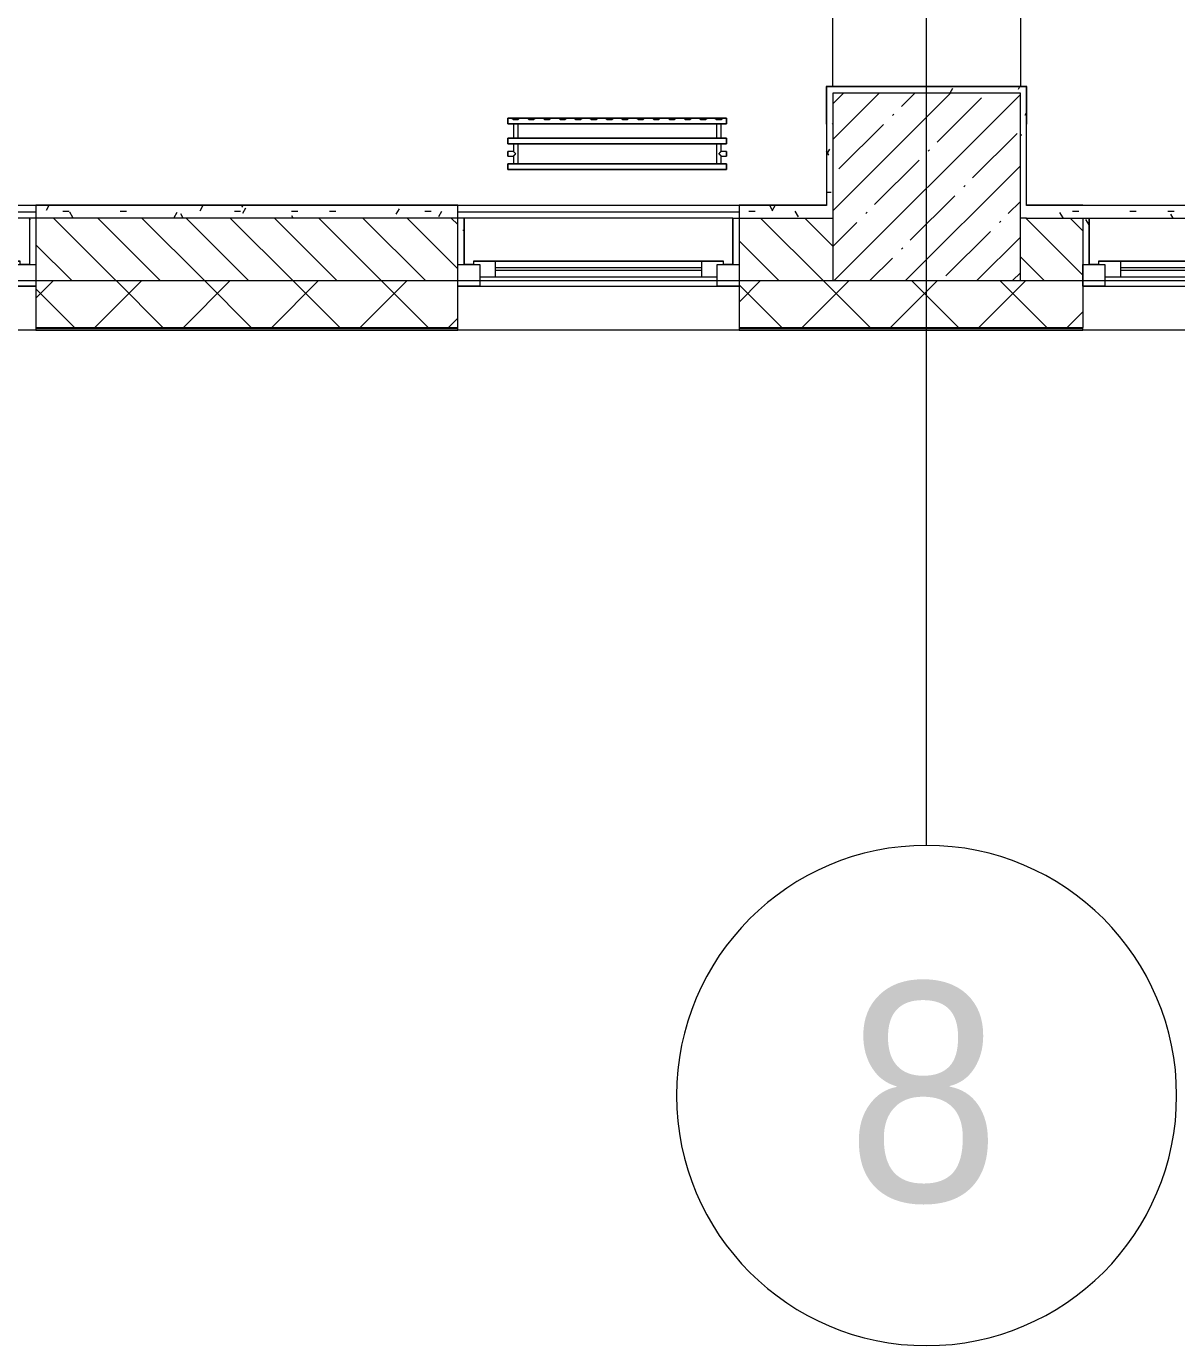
# Model space of a CAD drawing. Header units: millimetres. Extents: x -1113 to 415037, y -3642 to 354837.
# Drawn here: x 308557 to 312237, y -3506 to 713 of the extents above; entities that cross this region are included whole.
import ezdxf

# ---------------------------------------------------------------- set-up
doc = ezdxf.new("R2010")
doc.units = ezdxf.units.MM
for name, color, linetype, lineweight in [('A-FLOR', 7, 'Continuous', 9), ('A-GLAZ', 7, 'Continuous', 9), ('A-GLAZ-1', 7, 'Continuous', 5), ('A-WALL', 7, 'Continuous', 5), ('I-WALL', 7, 'Continuous', 5), ('S-COLS', 7, 'Continuous', 9), ('S-COLS-1', 7, 'Continuous', 5), ('Оси', 7, 'Continuous', 9), ('Оси-1', 7, 'Continuous', 20)]:
    doc.layers.add(name, color=color, linetype=linetype, lineweight=lineweight)
for name, color, linetype, lineweight, true_color in [('A-WALL-1', 9, 'Continuous', 5, 0x808080), ('A-WALL-FNSH-1', 9, 'Continuous', 5, 0x808080), ('M-EQPM-1', 7, 'Continuous', 9, 0xb2b2b2)]:
    doc.layers.add(name, color=color, linetype=linetype, lineweight=lineweight, true_color=true_color)
doc.styles.add('Arial', font='arial.ttf', dxfattribs={"width": 0.9, "height": 700})
pattern_1 = [(0, (289227.4, 1e-08), (243.84, 60.96), [20.117, -162.763, 20.117, -162.763, -975.36]), (0, (289227.4, 1e-08), (243.84, 60.96), [-365.76, 20.117, -345.643, 20.117, -162.763, -426.72]), (0, (289227.4, 1e-08), (243.84, 60.96), [-914.4, 20.117, -101.803, 20.117, -284.683]), (120, (289318.84, 30.48), (-174.71291, 180.69163), [20.117, -162.763, 20.117, -162.763, -975.36]), (120, (289318.84, 30.48), (-174.71291, 180.69163), [-365.76, 20.117, -345.643, 20.117, -162.763, -426.72]), (120, (289318.84, 30.48), (-174.71291, 180.69163), [-914.4, 20.117, -101.803, 20.117, -284.683]), (240, (289349.32, 152.4), (-69.12709, -241.65163), [20.117, -162.763, 20.117, -162.763, -975.36]), (240, (289349.32, 152.4), (-69.12709, -241.65163), [-365.76, 20.117, -345.643, 20.117, -162.763, -426.72]), (240, (289349.32, 152.4), (-69.12709, -241.65163), [-914.4, 20.117, -101.803, 20.117, -284.683])]

# ---------------------------------------------------------------- blocks, each defined once
blk = doc.blocks.new('120_Окно_СКБ_2Ст - 120_Окно_СКБ_2Ст 2100х2500 _мал створка СЛЕВА_-V531-Объем проектирования 3 этажа')
at = {"layer": 'A-GLAZ'}
for p, q in [((-1050, -127), (-1050, -57)), ((-1050, -57), (-980, -57)), ((-980, -57), (-980, -127)), ((-220, -127), (-220, -57)), ((-220, -57), (-150, -57)), ((-150, -57), (-150, -127)), ((980, -127), (980, -57)), ((980, -57), (1050, -57)), ((1050, -57), (1050, -127)), ((-220, -87), (-980, -87)), ((-980, -87), (-980, -127)), ((-930, -137), (-930, -87)), ((-270, -137), (-270, -87)), ((-220, -127), (-220, -87)), ((980, -87), (-150, -87)), ((-150, -87), (-150, -127)), ((-100, -137), (-100, -87)), ((930, -137), (930, -87)), ((980, -127), (980, -87)), ((-980, -127), (-1050, -127)), ((-980, -127), (-1000, -127)), ((-1000, -127), (-1000, -137)), ((-1000, -137), (-200, -137)), ((-200, -137), (-1000, -137)), ((-150, -127), (-220, -127)), ((-200, -127), (-220, -127)), ((-200, -137), (-200, -127)), ((-150, -127), (-170, -127)), ((-170, -127), (-170, -137)), ((-170, -137), (1000, -137)), ((1000, -137), (-170, -137)), ((1050, -127), (980, -127)), ((1000, -127), (980, -127)), ((1000, -137), (1000, -127))]:
    blk.add_line(p, q, dxfattribs=at)
at = {"layer": 'A-GLAZ-1'}
for p, q in [((1050, -57), (-1050, -57)), ((-930, -107), (-270, -107)), ((-270, -117), (-930, -117)), ((-100, -107), (930, -107)), ((930, -117), (-100, -117)), ((-1030, -127), (-1000, -127)), ((-200, -127), (-170, -127)), ((1000, -127), (1030, -127))]:
    blk.add_line(p, q, dxfattribs=at)
blk = doc.blocks.new('120_Окно_СКБ_1Ст - 120_Окно_СКБ_1Ст 900х2500_h_-20664874-Объем проектирования 3 этажа')
at = {"layer": 'A-GLAZ'}
for p, q in [((-450, -127), (-450, -57)), ((-450, -57), (-380, -57)), ((-380, -57), (-380, -127)), ((380, -127), (380, -57)), ((380, -57), (450, -57)), ((450, -57), (450, -127)), ((380, -87), (-380, -87)), ((-380, -87), (-380, -127)), ((-330, -137), (-330, -87)), ((330, -137), (330, -87)), ((380, -127), (380, -87)), ((-380, -127), (-450, -127)), ((-380, -127), (-400, -127)), ((-400, -127), (-400, -137)), ((-400, -137), (400, -137)), ((400, -137), (-400, -137)), ((450, -127), (380, -127)), ((400, -127), (380, -127)), ((400, -137), (400, -127))]:
    blk.add_line(p, q, dxfattribs=at)
at = {"layer": 'A-GLAZ-1'}
for p, q in [((450, -57), (-450, -57)), ((-330, -107), (330, -107)), ((330, -117), (-330, -117)), ((-430, -127), (-400, -127)), ((400, -127), (430, -127))]:
    blk.add_line(p, q, dxfattribs=at)
blk = doc.blocks.new('BSC_Колонна _Прямоугольная - 600х600-V608-Объем проектирования 3 этажа')
at = {"layer": 'S-COLS-1'}
h = blk.add_hatch(dxfattribs=at)
h.set_pattern_fill('FP_156', color=256, style=0, pattern_type=2)
h.set_pattern_definition([(45, (-22210, -200), (-114.0493, 114.0493), []), (45, (-22095.95, -200), (-114.0493, 114.0493), [201.613, -40.323, 6.706, -33.617])])
h.paths.add_polyline_path([(300, -300), (300, 300), (-300, 300), (-300, -300), (263.6, -300)])
for p, q in [((300, 300), (-300, 300)), ((-300, 300), (-300, -300)), ((300, -300), (300, 300)), ((-300, -300), (300, -300))]:
    blk.add_line(p, q, dxfattribs=at)
blk = doc.blocks.new('radiator_prado_classic_z_tip_30_po exemplyaru - Classic Z Тип 30-500-V653-Объем проектирования 3 этажа')
at = {"layer": 'M-EQPM-1'}
for p, q in [((0, 228), (0, 210)), ((700, 228), (0, 228)), ((0, 210), (0, 228)), ((0, 228), (12.5, 228)), ((12.5, 228), (37.5, 228)), ((37.5, 228), (12.5, 228)), ((12.5, 228), (37.5, 228)), ((12.5, 228), (17.5, 223)), ((12.5, 228), (17.5, 223)), ((32.5, 223), (17.5, 223)), ((17.5, 223), (32.5, 223)), ((32.5, 223), (37.5, 228)), ((37.5, 228), (32.5, 223)), ((37.5, 228), (62.5, 228)), ((62.5, 228), (87.5, 228)), ((87.5, 228), (62.5, 228)), ((62.5, 228), (87.5, 228)), ((62.5, 228), (67.5, 223)), ((62.5, 228), (67.5, 223)), ((82.5, 223), (67.5, 223)), ((67.5, 223), (82.5, 223)), ((82.5, 223), (87.5, 228)), ((87.5, 228), (82.5, 223)), ((87.5, 228), (112.5, 228)), ((112.5, 228), (137.5, 228)), ((137.5, 228), (112.5, 228)), ((112.5, 228), (137.5, 228)), ((112.5, 228), (117.5, 223)), ((112.5, 228), (117.5, 223)), ((132.5, 223), (117.5, 223)), ((117.5, 223), (132.5, 223)), ((132.5, 223), (137.5, 228)), ((137.5, 228), (132.5, 223)), ((137.5, 228), (162.5, 228)), ((162.5, 228), (187.5, 228)), ((187.5, 228), (162.5, 228)), ((162.5, 228), (187.5, 228)), ((162.5, 228), (167.5, 223)), ((162.5, 228), (167.5, 223)), ((182.5, 223), (167.5, 223)), ((167.5, 223), (182.5, 223)), ((182.5, 223), (187.5, 228)), ((187.5, 228), (182.5, 223)), ((187.5, 228), (212.5, 228)), ((212.5, 228), (237.5, 228)), ((237.5, 228), (212.5, 228)), ((212.5, 228), (237.5, 228)), ((212.5, 228), (217.5, 223)), ((212.5, 228), (217.5, 223)), ((232.5, 223), (217.5, 223)), ((217.5, 223), (232.5, 223)), ((232.5, 223), (237.5, 228)), ((237.5, 228), (232.5, 223)), ((237.5, 228), (262.5, 228)), ((262.5, 228), (287.5, 228)), ((287.5, 228), (262.5, 228)), ((262.5, 228), (287.5, 228)), ((262.5, 228), (267.5, 223)), ((262.5, 228), (267.5, 223)), ((282.5, 223), (267.5, 223)), ((267.5, 223), (282.5, 223)), ((282.5, 223), (287.5, 228)), ((287.5, 228), (282.5, 223)), ((287.5, 228), (312.5, 228)), ((312.5, 228), (337.5, 228)), ((337.5, 228), (312.5, 228)), ((312.5, 228), (337.5, 228)), ((312.5, 228), (317.5, 223)), ((312.5, 228), (317.5, 223)), ((332.5, 223), (317.5, 223)), ((317.5, 223), (332.5, 223)), ((332.5, 223), (337.5, 228)), ((337.5, 228), (332.5, 223)), ((337.5, 228), (362.5, 228)), ((362.5, 228), (387.5, 228)), ((387.5, 228), (362.5, 228)), ((362.5, 228), (387.5, 228)), ((362.5, 228), (367.5, 223)), ((362.5, 228), (367.5, 223)), ((382.5, 223), (367.5, 223)), ((367.5, 223), (382.5, 223)), ((382.5, 223), (387.5, 228)), ((387.5, 228), (382.5, 223)), ((387.5, 228), (412.5, 228)), ((412.5, 228), (437.5, 228)), ((437.5, 228), (412.5, 228)), ((412.5, 228), (437.5, 228)), ((412.5, 228), (417.5, 223)), ((412.5, 228), (417.5, 223)), ((432.5, 223), (417.5, 223)), ((417.5, 223), (432.5, 223)), ((432.5, 223), (437.5, 228)), ((437.5, 228), (432.5, 223)), ((437.5, 228), (462.5, 228)), ((462.5, 228), (487.5, 228)), ((487.5, 228), (462.5, 228)), ((462.5, 228), (487.5, 228)), ((462.5, 228), (467.5, 223)), ((462.5, 228), (467.5, 223)), ((482.5, 223), (467.5, 223)), ((467.5, 223), (482.5, 223)), ((482.5, 223), (487.5, 228)), ((487.5, 228), (482.5, 223)), ((487.5, 228), (512.5, 228)), ((512.5, 228), (537.5, 228)), ((537.5, 228), (512.5, 228)), ((512.5, 228), (537.5, 228)), ((512.5, 228), (517.5, 223)), ((512.5, 228), (517.5, 223)), ((532.5, 223), (517.5, 223)), ((517.5, 223), (532.5, 223)), ((532.5, 223), (537.5, 228)), ((537.5, 228), (532.5, 223)), ((537.5, 228), (562.5, 228)), ((562.5, 228), (587.5, 228)), ((587.5, 228), (562.5, 228)), ((562.5, 228), (587.5, 228)), ((562.5, 228), (567.5, 223)), ((562.5, 228), (567.5, 223)), ((582.5, 223), (567.5, 223)), ((567.5, 223), (582.5, 223)), ((582.5, 223), (587.5, 228)), ((587.5, 228), (582.5, 223)), ((587.5, 228), (612.5, 228)), ((612.5, 228), (637.5, 228)), ((637.5, 228), (612.5, 228)), ((612.5, 228), (637.5, 228)), ((612.5, 228), (617.5, 223)), ((617.5, 223), (612.5, 228)), ((632.5, 223), (617.5, 223)), ((617.5, 223), (632.5, 223)), ((632.5, 223), (637.5, 228)), ((637.5, 228), (632.5, 223)), ((637.5, 228), (662.5, 228)), ((662.5, 228), (687.5, 228)), ((687.5, 228), (662.5, 228)), ((662.5, 228), (687.5, 228)), ((662.5, 228), (667.5, 223)), ((662.5, 228), (667.5, 223)), ((682.5, 223), (667.5, 223)), ((667.5, 223), (682.5, 223)), ((682.5, 223), (687.5, 228)), ((687.5, 228), (682.5, 223)), ((687.5, 228), (700, 228)), ((700, 210), (700, 228)), ((700, 228), (700, 210)), ((0, 210), (700, 210)), ((17.8, 210), (0, 210)), ((17.5, 210), (17.5, 164)), ((17.5, 210), (17.5, 164)), ((17.8, 210), (17.5, 210)), ((17.5, 210), (17.8, 210)), ((17.8, 210), (17.5, 210)), ((17.5, 210), (21.3, 210)), ((31.5, 210), (17.8, 210)), ((17.8, 210), (32.2, 210)), ((32.2, 210), (17.8, 210)), ((21.3, 210), (32.5, 210)), ((32.2, 210), (31.5, 210)), ((32.5, 210), (32.2, 210)), ((32.2, 210), (32.5, 210)), ((32.5, 210), (32.2, 210)), ((667.8, 210), (32.2, 210)), ((32.5, 164), (32.5, 210)), ((32.5, 164), (32.5, 210)), ((667.5, 210), (667.5, 164)), ((667.5, 210), (667.5, 164)), ((667.8, 210), (667.5, 210)), ((667.5, 210), (671.2, 210)), ((667.8, 210), (667.5, 210)), ((667.5, 210), (667.8, 210)), ((682.2, 210), (667.8, 210)), ((682.2, 210), (667.8, 210)), ((667.8, 210), (682.2, 210)), ((671.2, 210), (675, 210)), ((675, 210), (678.7, 210)), ((678.7, 210), (682.5, 210)), ((682.5, 210), (682.2, 210)), ((682.5, 210), (682.2, 210)), ((682.2, 210), (682.5, 210)), ((700, 210), (682.2, 210)), ((682.5, 164), (682.5, 210)), ((682.5, 164), (682.5, 210)), ((700, 164), (0, 164)), ((0, 164), (0, 146)), ((0, 146), (0, 164)), ((0, 164), (17.8, 164)), ((0, 146), (700, 146)), ((18.5, 146), (0, 146)), ((17.8, 164), (17.5, 164)), ((17.5, 164), (17.8, 164)), ((17.8, 164), (17.5, 164)), ((17.5, 164), (21.3, 164)), ((17.5, 146), (17.5, 121.5)), ((17.5, 146), (17.5, 121.5)), ((17.5, 146), (18.5, 146)), ((18.5, 146), (17.5, 146)), ((17.5, 146), (18.5, 146)), ((21.3, 146), (17.5, 146)), ((25, 164), (17.8, 164)), ((17.8, 164), (32.2, 164)), ((32.2, 164), (17.8, 164)), ((18.5, 146), (32.2, 146)), ((32.2, 146), (18.5, 146)), ((18.5, 146), (32.2, 146)), ((21.3, 164), (23.1, 164)), ((32.5, 146), (21.3, 146)), ((23.1, 164), (25, 164)), ((26.9, 164), (25, 164)), ((25, 164), (26.9, 164)), ((28.7, 164), (26.9, 164)), ((26.9, 164), (28.7, 164)), ((31.5, 164), (28.7, 164)), ((28.7, 164), (30.3, 164)), ((30.3, 164), (31.5, 164)), ((32.2, 164), (31.5, 164)), ((31.5, 164), (32.2, 164)), ((32.5, 164), (32.2, 164)), ((32.2, 164), (32.5, 164)), ((32.5, 164), (32.2, 164)), ((32.2, 164), (32.5, 164)), ((32.2, 164), (667.8, 164)), ((32.2, 146), (32.5, 146)), ((32.5, 146), (32.2, 146)), ((32.2, 146), (32.5, 146)), ((667.8, 146), (32.2, 146)), ((32.5, 82), (32.5, 146)), ((32.5, 82), (32.5, 146)), ((667.8, 164), (667.5, 164)), ((667.5, 164), (671.2, 164)), ((667.8, 164), (667.5, 164)), ((667.5, 164), (667.8, 164)), ((667.5, 146), (667.5, 82)), ((667.5, 146), (667.5, 82)), ((667.5, 146), (667.8, 146)), ((676.9, 146), (667.5, 146)), ((667.5, 146), (667.8, 146)), ((667.8, 146), (667.5, 146)), ((682.2, 164), (667.8, 164)), ((682.2, 164), (667.8, 164)), ((667.8, 164), (682.2, 164)), ((667.8, 146), (681.5, 146)), ((667.8, 146), (668.5, 146)), ((681.5, 146), (667.8, 146)), ((668.5, 146), (671.2, 146)), ((671.2, 164), (682.5, 164)), ((671.2, 146), (673.1, 146)), ((673.1, 146), (681.5, 146)), ((682.5, 146), (676.9, 146)), ((681.5, 146), (682.5, 146)), ((681.5, 146), (682.5, 146)), ((682.5, 146), (681.5, 146)), ((700, 146), (681.5, 146)), ((682.5, 164), (682.2, 164)), ((682.5, 164), (682.2, 164)), ((682.2, 164), (682.5, 164)), ((682.2, 164), (700, 164)), ((682.5, 121.5), (682.5, 146)), ((682.5, 121.5), (682.5, 146)), ((700, 146), (700, 164)), ((700, 164), (700, 146)), ((17.5, 121.5), (0, 121.5)), ((17.5, 121.5), (0, 121.5)), ((0, 121.5), (0, 120.5)), ((0, 106.5), (0, 121.5)), ((0, 120.5), (0, 107.5)), ((0, 120.5), (0, 119.3)), ((0, 114), (0, 120.5)), ((0, 120.5), (0, 120.5)), ((0, 119.3), (0, 117.8)), ((0, 117.8), (0, 114)), ((0, 114), (0, 110.3)), ((0, 107.5), (0, 114)), ((0, 110.3), (0, 108.7)), ((0, 108.7), (0, 107.5)), ((0, 107.5), (0, 106.5)), ((0, 107.5), (0, 107.5)), ((0, 106.5), (17.5, 106.5)), ((0, 106.5), (17.5, 106.5)), ((17.5, 106.5), (17.5, 82)), ((17.5, 106.5), (17.5, 82)), ((700, 121.5), (682.5, 121.5)), ((700, 121.5), (682.5, 121.5)), ((682.5, 82), (682.5, 106.5)), ((682.5, 106.5), (700, 106.5)), ((682.5, 82), (682.5, 106.5)), ((682.5, 106.5), (700, 106.5)), ((700, 121.5), (700, 106.5)), ((700, 120.5), (700, 121.5)), ((700, 121.5), (700, 120.5)), ((700, 120.5), (700, 121.5)), ((700, 110.3), (700, 120.5)), ((700, 120.5), (700, 107.5)), ((700, 107.5), (700, 120.5)), ((700, 107.5), (700, 110.3)), ((700, 106.5), (700, 107.5)), ((700, 107.5), (700, 106.5)), ((700, 106.5), (700, 107.5)), ((700, 82), (0, 82)), ((0, 82), (0, 64)), ((0, 64), (0, 82)), ((0, 82), (18.5, 82)), ((700, 64), (0, 64)), ((0, 64), (700, 64)), ((18.5, 82), (17.5, 82)), ((17.5, 82), (18.5, 82)), ((18.5, 82), (17.5, 82)), ((17.5, 82), (17.8, 82)), ((17.8, 82), (18.5, 82)), ((32.2, 82), (18.5, 82)), ((18.5, 82), (32.2, 82)), ((32.2, 82), (18.5, 82)), ((18.5, 82), (19.7, 82)), ((19.7, 82), (21.3, 82)), ((21.3, 82), (23.1, 82)), ((23.1, 82), (25, 82)), ((25, 82), (26.9, 82)), ((26.9, 82), (32.2, 82)), ((32.5, 82), (32.2, 82)), ((32.2, 82), (32.5, 82)), ((32.5, 82), (32.2, 82)), ((32.2, 82), (32.5, 82)), ((32.2, 82), (667.8, 82)), ((667.8, 82), (667.5, 82)), ((667.5, 82), (668.5, 82)), ((667.8, 82), (667.5, 82)), ((667.5, 82), (667.8, 82)), ((681.5, 82), (667.8, 82)), ((668.5, 82), (667.8, 82)), ((667.8, 82), (681.5, 82)), ((668.5, 82), (682.2, 82)), ((673.1, 82), (668.5, 82)), ((676.9, 82), (673.1, 82)), ((681.5, 82), (676.9, 82)), ((682.5, 82), (681.5, 82)), ((682.5, 82), (681.5, 82)), ((681.5, 82), (682.5, 82)), ((681.5, 82), (700, 82)), ((682.2, 82), (682.5, 82)), ((700, 64), (700, 82)), ((700, 82), (700, 64))]:
    blk.add_line(p, q, dxfattribs=at)
for points, knots in [([(18.5, 120.5), (18.4, 120.6), (18.3, 120.7), (18.1, 120.9), (17.9, 121.1), (17.8, 121.2), (17.7, 121.3), (17.5, 121.5), (17.5, 121.5), (17.5, 121.5)], [0.7142857, 0.7142857, 0.7142857, 0.7142857, 0.75, 0.7857143, 0.8214286, 0.8571429, 0.8928571, 0.9285714, 1, 1, 1, 1]), ([(17.5, 121.5), (17.5, 121.5), (17.5, 121.5), (17.7, 121.3), (17.8, 121.2), (17.9, 121.1), (18.1, 120.9), (18.3, 120.7), (18.4, 120.6), (18.5, 120.5)], [0, 0, 0, 0, 0.0714286, 0.1071429, 0.1428571, 0.1785714, 0.2142857, 0.25, 0.2857143, 0.2857143, 0.2857143, 0.2857143]), ([(17.5, 121.5), (17.5, 121.5), (17.5, 121.5), (17.7, 121.3), (17.8, 121.2), (17.9, 121.1), (18.1, 120.9), (18.3, 120.7), (18.4, 120.6), (18.5, 120.5)], [0, 0, 0, 0, 0.0714286, 0.1071429, 0.1428571, 0.1785714, 0.2142857, 0.25, 0.2857143, 0.2857143, 0.2857143, 0.2857143]), ([(25, 114), (24.5, 114.5), (23.6, 115.4), (22.4, 116.6), (21.6, 117.4), (21.1, 117.9), (20.8, 118.2), (20.5, 118.5), (20.2, 118.8), (19.8, 119.1), (19.6, 119.4), (19.3, 119.7), (19, 120), (18.7, 120.3), (18.5, 120.5), (18.3, 120.7), (18.1, 120.9), (17.9, 121.1), (17.8, 121.2), (17.7, 121.3), (17.5, 121.5), (17.5, 121.5), (17.5, 121.5)], [0, 0, 0, 0, 0.142857, 0.285714, 0.357143, 0.392857, 0.428571, 0.464286, 0.5, 0.535714, 0.571429, 0.607143, 0.642857, 0.678571, 0.714286, 0.75, 0.785714, 0.821429, 0.857143, 0.892857, 0.928571, 1, 1, 1, 1]), ([(17.5, 106.5), (17.5, 106.5), (17.5, 106.5), (17.7, 106.7), (17.8, 106.8), (17.9, 106.9), (18.1, 107.1), (18.3, 107.3), (18.5, 107.5), (18.7, 107.7), (19, 108), (19.3, 108.3), (19.6, 108.6), (19.8, 108.9), (20.3, 109.3), (20.7, 109.7), (21.1, 110.1), (21.6, 110.6), (22.4, 111.4), (23.6, 112.6), (24.5, 113.5), (25, 114)], [0, 0, 0, 0, 0.071429, 0.107143, 0.142857, 0.178571, 0.214286, 0.25, 0.285714, 0.321429, 0.357143, 0.392857, 0.428571, 0.464286, 0.5, 0.571429, 0.607143, 0.642857, 0.714286, 0.857143, 1, 1, 1, 1]), ([(17.5, 106.5), (17.5, 106.5), (17.5, 106.5), (17.7, 106.7), (17.8, 106.8), (17.9, 106.9), (18.1, 107.1), (18.3, 107.3), (18.4, 107.4), (18.5, 107.5)], [0, 0, 0, 0, 0.0714286, 0.1071429, 0.1428571, 0.1785714, 0.2142857, 0.25, 0.2857143, 0.2857143, 0.2857143, 0.2857143]), ([(18.5, 107.5), (18.4, 107.4), (18.3, 107.3), (18.1, 107.1), (17.9, 106.9), (17.8, 106.8), (17.7, 106.7), (17.5, 106.5), (17.5, 106.5), (17.5, 106.5)], [0.7142857, 0.7142857, 0.7142857, 0.7142857, 0.75, 0.7857143, 0.8214286, 0.8571429, 0.8928571, 0.9285714, 1, 1, 1, 1]), ([(18.5, 107.5), (18.4, 107.4), (18.3, 107.3), (18.1, 107.1), (17.9, 106.9), (17.8, 106.8), (17.7, 106.7), (17.5, 106.5), (17.5, 106.5), (17.5, 106.5)], [0.7142857, 0.7142857, 0.7142857, 0.7142857, 0.75, 0.7857143, 0.8214286, 0.8571429, 0.8928571, 0.9285714, 1, 1, 1, 1]), ([(22.1, 116.9), (21.9, 117.1), (21.6, 117.4), (21.1, 117.9), (20.8, 118.2), (20.5, 118.5), (20.2, 118.8), (19.9, 119.2), (19.7, 119.3), (19.6, 119.4)], [0.2857143, 0.2857143, 0.2857143, 0.2857143, 0.3571429, 0.3928571, 0.4285714, 0.4642857, 0.5, 0.5357143, 0.5714286, 0.5714286, 0.5714286, 0.5714286]), ([(19.6, 119.4), (19.7, 119.3), (19.9, 119.2), (20.3, 118.7), (20.7, 118.3), (21.1, 117.9), (21.6, 117.4), (21.9, 117.1), (22.1, 116.9)], [0.4285714, 0.4285714, 0.4285714, 0.4285714, 0.4642857, 0.5, 0.5714286, 0.6071429, 0.6428571, 0.7142857, 0.7142857, 0.7142857, 0.7142857]), ([(19.6, 119.4), (19.7, 119.3), (19.8, 119.1), (20.3, 118.7), (20.7, 118.3), (21.1, 117.9), (21.6, 117.4), (21.9, 117.1), (22.1, 116.9)], [0.4285714, 0.4285714, 0.4285714, 0.4285714, 0.4642857, 0.5, 0.5714286, 0.6071429, 0.6428571, 0.7142857, 0.7142857, 0.7142857, 0.7142857]), ([(19.6, 108.6), (19.7, 108.7), (19.9, 108.8), (20.3, 109.3), (20.7, 109.7), (21.1, 110.1), (21.6, 110.6), (21.9, 110.9), (22.1, 111.1)], [0.4285714, 0.4285714, 0.4285714, 0.4285714, 0.4642857, 0.5, 0.5714286, 0.6071429, 0.6428571, 0.7142857, 0.7142857, 0.7142857, 0.7142857]), ([(22.1, 111.1), (21.9, 110.9), (21.6, 110.6), (21.1, 110.1), (20.8, 109.8), (20.5, 109.5), (20.2, 109.2), (19.9, 108.8), (19.7, 108.7), (19.6, 108.6)], [0.2857143, 0.2857143, 0.2857143, 0.2857143, 0.3571429, 0.3928571, 0.4285714, 0.4642857, 0.5, 0.5357143, 0.5714286, 0.5714286, 0.5714286, 0.5714286]), ([(22.1, 111.1), (21.9, 110.9), (21.6, 110.6), (21.1, 110.1), (20.8, 109.8), (20.5, 109.5), (20.2, 109.2), (19.8, 108.9), (19.7, 108.7), (19.6, 108.6)], [0.2857143, 0.2857143, 0.2857143, 0.2857143, 0.3571429, 0.3928571, 0.4285714, 0.4642857, 0.5, 0.5357143, 0.5714286, 0.5714286, 0.5714286, 0.5714286]), ([(675, 114), (675.5, 114.5), (676.4, 115.4), (677.6, 116.6), (678.4, 117.4), (678.9, 117.9), (679.2, 118.2), (679.5, 118.5), (679.8, 118.8), (680.1, 119.2), (680.4, 119.4), (680.7, 119.7), (681, 120), (681.3, 120.3), (681.5, 120.5), (681.7, 120.7), (681.9, 120.9), (682.1, 121.1), (682.2, 121.2), (682.3, 121.3), (682.5, 121.5), (682.5, 121.5), (682.5, 121.5)], [0, 0, 0, 0, 0.142857, 0.285714, 0.357143, 0.392857, 0.428571, 0.464286, 0.5, 0.535714, 0.571429, 0.607143, 0.642857, 0.678571, 0.714286, 0.75, 0.785714, 0.821429, 0.857143, 0.892857, 0.928571, 1, 1, 1, 1]), ([(682.5, 106.5), (682.5, 106.5), (682.5, 106.5), (682.3, 106.7), (682.2, 106.8), (682.1, 106.9), (681.9, 107.1), (681.7, 107.3), (681.5, 107.5), (681.3, 107.7), (681, 108), (680.7, 108.3), (680.4, 108.6), (680.1, 108.8), (679.7, 109.3), (679.3, 109.7), (678.9, 110.1), (678.4, 110.6), (677.6, 111.4), (676.4, 112.6), (675.5, 113.5), (675, 114)], [0, 0, 0, 0, 0.071429, 0.107143, 0.142857, 0.178571, 0.214286, 0.25, 0.285714, 0.321429, 0.357143, 0.392857, 0.428571, 0.464286, 0.5, 0.571429, 0.607143, 0.642857, 0.714286, 0.857143, 1, 1, 1, 1]), ([(680.4, 119.4), (680.3, 119.3), (680.1, 119.2), (679.7, 118.7), (679.3, 118.3), (678.9, 117.9), (678.4, 117.4), (678.1, 117.1), (677.9, 116.9)], [0.4285714, 0.4285714, 0.4285714, 0.4285714, 0.4642857, 0.5, 0.5714286, 0.6071429, 0.6428571, 0.7142857, 0.7142857, 0.7142857, 0.7142857]), ([(680.4, 119.4), (680.3, 119.3), (680.1, 119.2), (679.7, 118.7), (679.3, 118.3), (678.9, 117.9), (678.4, 117.4), (678.1, 117.1), (677.9, 116.9)], [0.4285714, 0.4285714, 0.4285714, 0.4285714, 0.4642857, 0.5, 0.5714286, 0.6071429, 0.6428571, 0.7142857, 0.7142857, 0.7142857, 0.7142857]), ([(677.9, 116.9), (678.1, 117.1), (678.4, 117.4), (678.9, 117.9), (679.2, 118.2), (679.5, 118.5), (679.8, 118.8), (680.1, 119.2), (680.3, 119.3), (680.4, 119.4)], [0.2857143, 0.2857143, 0.2857143, 0.2857143, 0.3571429, 0.3928571, 0.4285714, 0.4642857, 0.5, 0.5357143, 0.5714286, 0.5714286, 0.5714286, 0.5714286]), ([(677.9, 111.1), (678.1, 110.9), (678.4, 110.6), (678.9, 110.1), (679.2, 109.8), (679.5, 109.5), (679.8, 109.2), (680.1, 108.8), (680.3, 108.7), (680.4, 108.6)], [0.2857143, 0.2857143, 0.2857143, 0.2857143, 0.3571429, 0.3928571, 0.4285714, 0.4642857, 0.5, 0.5357143, 0.5714286, 0.5714286, 0.5714286, 0.5714286]), ([(677.9, 111.1), (678.1, 110.9), (678.4, 110.6), (678.9, 110.1), (679.1, 109.9), (679.2, 109.8)], [0.2857143, 0.2857143, 0.2857143, 0.2857143, 0.3571429, 0.3928571, 0.4285714, 0.4285714, 0.4285714, 0.4285714]), ([(680.4, 108.6), (680.3, 108.7), (680.1, 108.8), (679.7, 109.3), (679.3, 109.7), (678.9, 110.1), (678.4, 110.6), (678.1, 110.9), (677.9, 111.1)], [0.4285714, 0.4285714, 0.4285714, 0.4285714, 0.4642857, 0.5, 0.5714286, 0.6071429, 0.6428571, 0.7142857, 0.7142857, 0.7142857, 0.7142857]), ([(682.5, 121.5), (682.5, 121.5), (682.5, 121.5), (682.3, 121.3), (682.2, 121.2), (682.1, 121.1), (681.9, 120.9), (681.7, 120.7), (681.6, 120.6), (681.5, 120.5)], [0, 0, 0, 0, 0.0714286, 0.1071429, 0.1428571, 0.1785714, 0.2142857, 0.25, 0.2857143, 0.2857143, 0.2857143, 0.2857143]), ([(682.5, 121.5), (682.5, 121.5), (682.5, 121.5), (682.3, 121.3), (682.2, 121.2), (682.1, 121.1), (681.9, 120.9), (681.7, 120.7), (681.6, 120.6), (681.5, 120.5)], [0, 0, 0, 0, 0.0714286, 0.1071429, 0.1428571, 0.1785714, 0.2142857, 0.25, 0.2857143, 0.2857143, 0.2857143, 0.2857143]), ([(681.5, 120.5), (681.6, 120.6), (681.7, 120.7), (681.9, 120.9), (682.1, 121.1), (682.2, 121.2), (682.3, 121.3), (682.5, 121.5), (682.5, 121.5), (682.5, 121.5)], [0.7142857, 0.7142857, 0.7142857, 0.7142857, 0.75, 0.7857143, 0.8214286, 0.8571429, 0.8928571, 0.9285714, 1, 1, 1, 1]), ([(681.5, 107.5), (681.6, 107.4), (681.7, 107.3), (681.9, 107.1), (682.1, 106.9), (682.2, 106.8), (682.3, 106.7), (682.5, 106.5), (682.5, 106.5), (682.5, 106.5)], [0.7142857, 0.7142857, 0.7142857, 0.7142857, 0.75, 0.7857143, 0.8214286, 0.8571429, 0.8928571, 0.9285714, 1, 1, 1, 1]), ([(681.5, 107.5), (681.6, 107.4), (681.7, 107.3), (681.9, 107.1), (682.1, 106.9), (682.2, 106.8), (682.3, 106.7), (682.5, 106.5), (682.5, 106.5), (682.5, 106.5)], [0.7142857, 0.7142857, 0.7142857, 0.7142857, 0.75, 0.7857143, 0.8214286, 0.8571429, 0.8928571, 0.9285714, 1, 1, 1, 1]), ([(682.5, 106.5), (682.5, 106.5), (682.5, 106.5), (682.3, 106.7), (682.2, 106.8), (682.1, 106.9), (681.9, 107.1), (681.7, 107.3), (681.6, 107.4), (681.5, 107.5)], [0, 0, 0, 0, 0.0714286, 0.1071429, 0.1428571, 0.1785714, 0.2142857, 0.25, 0.2857143, 0.2857143, 0.2857143, 0.2857143])]:
    blk.add_open_spline(points, degree=3, knots=knots, dxfattribs=at)
for points in [[(19.6, 119.4), (19.5, 119.5), (19.3, 119.7), (19, 120), (18.7, 120.3), (18.6, 120.4), (18.5, 120.5)], [(18.5, 120.5), (18.6, 120.4), (18.7, 120.3), (19, 120), (19.3, 119.7), (19.5, 119.5), (19.6, 119.4)], [(18.5, 120.5), (18.6, 120.4), (18.7, 120.3), (19, 120), (19.3, 119.7), (19.5, 119.5), (19.6, 119.4)], [(18.5, 107.5), (18.6, 107.6), (18.7, 107.7), (19, 108), (19.3, 108.3), (19.5, 108.5), (19.6, 108.6)], [(19.6, 108.6), (19.5, 108.5), (19.3, 108.3), (19, 108), (18.7, 107.7), (18.6, 107.6), (18.5, 107.5)], [(19.6, 108.6), (19.5, 108.5), (19.3, 108.3), (19, 108), (18.7, 107.7), (18.6, 107.6), (18.5, 107.5)], [(25, 114), (24.5, 114.5), (23.6, 115.4), (22.6, 116.4), (22.1, 116.9)], [(22.1, 116.9), (22.6, 116.4), (23.1, 115.9), (23.6, 115.4)], [(22.1, 116.9), (22.6, 116.4), (23.1, 115.9), (23.6, 115.4)], [(22.1, 111.1), (22.6, 111.6), (23.6, 112.6), (24.5, 113.5), (25, 114)], [(25, 114), (24.5, 113.5), (23.6, 112.6), (22.6, 111.6), (22.1, 111.1)], [(25, 114), (24.5, 113.5), (23.6, 112.6), (22.6, 111.6), (22.1, 111.1)], [(23.6, 115.4), (24, 115), (24.5, 114.5), (25, 114)], [(23.6, 115.4), (24, 115), (24.5, 114.5), (25, 114)], [(677.9, 116.9), (677.4, 116.4), (676.4, 115.4), (675.5, 114.5), (675, 114)], [(677.9, 116.9), (677.4, 116.4), (676.4, 115.4), (675.5, 114.5), (675, 114)], [(675, 114), (675.5, 114.5), (676.4, 115.4), (677.4, 116.4), (677.9, 116.9)], [(675, 114), (675.5, 113.5), (676.4, 112.6), (677.4, 111.6), (677.9, 111.1)], [(675, 114), (675.5, 113.5), (676.4, 112.6), (677.4, 111.6), (677.9, 111.1)], [(677.9, 111.1), (677.4, 111.6), (676.4, 112.6), (675.5, 113.5), (675, 114)], [(679.2, 109.8), (679.3, 109.7), (679.5, 109.5), (679.8, 109.2), (680.1, 108.8), (680.3, 108.7), (680.4, 108.6)], [(681.5, 120.5), (681.4, 120.4), (681.3, 120.3), (681, 120), (680.7, 119.7), (680.5, 119.5), (680.4, 119.4)], [(681.5, 120.5), (681.4, 120.4), (681.3, 120.3), (681, 120), (680.7, 119.7), (680.5, 119.5), (680.4, 119.4)], [(680.4, 119.4), (680.5, 119.5), (680.7, 119.7), (681, 120), (681.3, 120.3), (681.4, 120.4), (681.5, 120.5)], [(680.4, 108.6), (680.5, 108.5), (680.7, 108.3), (681, 108), (681.3, 107.7), (681.4, 107.6), (681.5, 107.5)], [(680.4, 108.6), (680.5, 108.5), (680.7, 108.3), (681, 108), (681.3, 107.7), (681.4, 107.6), (681.5, 107.5)], [(681.5, 107.5), (681.4, 107.6), (681.3, 107.7), (681, 108), (680.7, 108.3), (680.5, 108.5), (680.4, 108.6)]]:
    blk.add_open_spline(points, degree=3, dxfattribs=at)
blk = doc.blocks.new('Ось сетки - D8-29747960-Объем проектирования 3 этажа')
at = {"layer": 'Оси-1'}
for start, end in [(360, 180), (180, 360)]:
    blk.add_arc((0, 0), 4, start, end, dxfattribs=at)

msp = doc.modelspace()

# ---------------------------------------------------------------- hatches: boundary and pattern name
at = {"layer": 'A-WALL'}
h = msp.add_hatch(dxfattribs=at)
h.set_pattern_fill('FP_2', color=256, style=0, pattern_type=2)
h.set_pattern_definition([(135, (289227.4, 1e-08), (-70.71068, -70.71068), [])])
h.paths.add_polyline_path([(354546.2, -100), (354637.4, -100), (354637.4, 100), (354387.4, 100), (354387.4, -100), (354528.3, -100)])
h.paths.add_polyline_path([(341887.4, -100), (341886.8, 100), (341637.4, 100), (341637.4, -100), (341886.8, -100)])
h.paths.add_polyline_path([(340237.4, -100), (340237.4, 100), (339487.4, 100), (339487.4, -100), (339983.2, -100)])
h.paths.add_polyline_path([(343987.4, -100), (344737.4, -100), (344737.4, 100), (343987.4, 100)])
h.paths.add_polyline_path([(352937.4, -100), (353487.4, -100), (353487.4, 100), (352937.4, 100)])
h.paths.add_polyline_path([(350837.4, -100), (350837.4, 100), (350637.4, 100), (350637.4, -100)])
h.paths.add_polyline_path([(330987.4, -100), (330987.4, 100), (330367.4, 100), (330367.4, -100)])
h.paths.add_polyline_path([(332137.4, -100), (332137.4, 100), (331887.4, 100), (331887.4, -100)])
h.paths.add_polyline_path([(347037.4, -100), (347037.4, 100), (346137.4, 100), (346137.4, -100), (346509.9, -100)])
h.paths.add_polyline_path([(332637.4, -100), (333537.4, -100), (333537.4, 100), (332637.4, 100), (332637.4, 94.8)])
h.paths.add_polyline_path([(337137.4, -100), (337387.4, -100), (337387.4, 100), (337137.4, 100)])
h.paths.add_polyline_path([(327767.4, -100), (327767.4, 100), (327717.4, 100), (327717.4, -100)])
h.paths.add_polyline_path([(327217.4, -100), (327217.4, 100), (326650.4, 100), (326650.4, -100), (326929.9, -100)])
h.paths.add_polyline_path([(325197.4, -100), (325750.4, -100), (325750.4, 100), (325197.4, 100), (325197.4, -48)])
h.paths.add_polyline_path([(315637.1, -100), (315637.1, 100), (315387.4, 100), (315387.4, -100)])
h.paths.add_polyline_path([(308587.4, -100), (309937.4, -100), (309937.4, 100), (308587.4, 100), (308587.4, -13.9)])
h.paths.add_polyline_path([(311737.4, -100), (311937.4, -100), (311937.4, 100), (311737.4, 100), (311737.4, -91.9)])
h.paths.add_polyline_path([(319037.1, -100), (319210.2, -100), (319210.2, 100), (319037.1, 100), (319037.1, -70.1)])
h.paths.add_polyline_path([(320110.2, -100), (321337.4, -100), (321337.4, 100), (320110.2, 100), (320110.2, -45.7)])
h.paths.add_polyline_path([(323097.4, -100), (323097.4, 100), (322837.4, 100), (322837.4, -100), (322857.4, -100)])
h.paths.add_polyline_path([(314787.4, -100), (314787.4, 100), (314037.4, 100), (314037.4, -100)])
h.paths.add_polyline_path([(311137.4, -100), (311137.4, 100), (310837.4, 100), (310837.4, -100)])
h.paths.add_polyline_path([(304087.4, -100), (304837.4, -100), (304837.4, 100), (304087.4, 100)])
h.paths.add_polyline_path([(305887.4, -100), (305887.4, 100), (305737.4, 100), (305737.4, -100)])
h.paths.add_polyline_path([(299587.1, -100), (300337.4, -100), (300337.4, 100), (299587.1, 100)])
h.paths.add_polyline_path([(301367.4, -100), (301387.4, -100), (301387.4, 100), (301237.4, 100), (301237.4, -100)])
h.paths.add_polyline_path([(296472.2, -100), (296887.4, -100), (296887.4, 100), (296057.4, 100), (296057.4, -100)])
h = msp.add_hatch(dxfattribs=at)
h.set_pattern_fill('FP_24', color=256, style=0, pattern_type=2)
h.set_pattern_definition([(45, (289227.4, 1e-08), (-141.42136, 141.42136), []), (135, (289227.4, 1e-08), (-141.42136, -141.42136), [])])
h.paths.add_polyline_path([(343987.4, -250), (344737.4, -250), (344737.4, -100), (343987.4, -100), (343987.4, -118)])
h.paths.add_polyline_path([(345854.5, -250), (345854.5, -100), (345637.4, -100), (345637.4, -250)])
h.paths.add_polyline_path([(336719.9, -250), (337387.4, -250), (337387.4, -100), (336637.4, -100), (336637.4, -250)])
h.paths.add_polyline_path([(339487.4, -250), (340237.4, -250), (340237.4, -100), (339487.4, -100), (339487.4, -118)])
h.paths.add_polyline_path([(341137.4, -250), (341887.4, -250), (341886.8, -100), (341137.4, -100)])
h.paths.add_polyline_path([(332637.4, -250), (333537.4, -250), (333537.4, -100), (331887.4, -100), (331887.4, -250), (332368.8, -250)])
h.paths.add_polyline_path([(327497.4, -250), (328267.4, -250), (328267.4, -100), (326650.4, -100), (326650.4, -250), (327217.4, -250)])
h.paths.add_polyline_path([(330367.4, -250), (330987.4, -250), (330987.4, -100), (330367.4, -100), (330367.4, -118)])
h.paths.add_polyline_path([(322837.4, -250), (323097.4, -250), (323097.4, -100), (322237.4, -100), (322237.4, -250), (322578.8, -250)])
h.paths.add_polyline_path([(325298.2, -250), (325750.4, -250), (325750.4, -100), (325197.4, -100), (325197.4, -250)])
h.paths.add_polyline_path([(320110.2, -250), (321337.4, -250), (321337.4, -100), (320110.2, -100)])
h.paths.add_polyline_path([(319210.2, -250), (319210.2, -100), (318437.1, -100), (318437.1, -250), (319037.1, -250)])
h.paths.add_polyline_path([(311701, -250), (311937.4, -250), (311937.4, -100), (310837.4, -100), (310837.4, -250), (311137.4, -250)])
h.paths.add_polyline_path([(314037.4, -250), (315637.1, -250), (315637.1, -100), (314037.4, -100), (314037.4, -148.7)])
h.paths.add_polyline_path([(305737.4, -250), (306487.4, -250), (306487.4, -100), (305737.4, -100)])
h.paths.add_polyline_path([(309937.4, -250), (309937.4, -100), (308587.4, -100), (308587.4, -250)])
h.paths.add_polyline_path([(299735.5, -250), (300337.4, -250), (300337.4, -100), (299587.1, -100), (299587.1, -250)])
h.paths.add_polyline_path([(301387.4, -250), (301987.4, -250), (301987.4, -100), (301237.4, -100), (301237.4, -250)])
h.paths.add_polyline_path([(304837.4, -250), (304837.4, -100), (304087.4, -100), (304087.4, -250)])
h.paths.add_polyline_path([(296472.2, -250), (297487.1, -250), (297487.1, -100), (296057.4, -100), (296057.4, -250)])
h.paths.add_polyline_path([(289323.8, -250), (292957.4, -250), (292957.4, -100), (288967.4, -100), (288967.4, -250), (289117.4, -250)])
at = {"layer": 'I-WALL'}
h = msp.add_hatch(dxfattribs=at)
h.set_pattern_fill('FP_191', color=256, style=0, pattern_type=2)
h.set_pattern_definition(pattern_1)
h.paths.add_polyline_path([(311137.4, 140), (311137.4, 520), (311117.4, 520), (311117.4, 141), (311122.6, 140.7)])
h = msp.add_hatch(dxfattribs=at)
h.set_pattern_fill('FP_191', color=256, style=0, pattern_type=2)
h.set_pattern_definition(pattern_1)
h.paths.add_polyline_path([(311737.4, 500), (311757.4, 500), (311757.4, 520), (311137.4, 520), (311137.4, 500), (311701, 500)])
h = msp.add_hatch(dxfattribs=at)
h.set_pattern_fill('FP_191', color=256, style=0, pattern_type=2)
h.set_pattern_definition(pattern_1)
h.paths.add_polyline_path([(311737.4, 100), (311757.4, 100), (311757.4, 140), (311747.4, 120)])
h.paths.add_polyline_path([(311737.4, 100), (311757.4, 141), (311757.4, 500), (311737.4, 500), (311737.4, 120)])
h = msp.add_hatch(dxfattribs=at)
h.set_pattern_fill('FP_191', color=256, style=0, pattern_type=2)
h.set_pattern_definition(pattern_1)
h.paths.add_polyline_path([(311137.4, 100), (311137.4, 140), (310837.4, 140), (310837.4, 100)])
h.paths.add_polyline_path([(308587.4, 100), (309937.4, 100), (309937.4, 140), (308587.4, 140), (308587.4, 120)])
h = msp.add_hatch(dxfattribs=at)
h.set_pattern_fill('FP_191', color=256, style=0, pattern_type=2)
h.set_pattern_definition(pattern_1)
h.paths.add_polyline_path([(314037.4, 100), (314058.1, 100), (314058.1, 140), (311757.4, 140), (311757.4, 100), (313876.6, 100)])
h = msp.add_hatch(dxfattribs=at)
h.set_pattern_fill('FP_191', color=256, style=0, pattern_type=2)
h.set_pattern_definition(pattern_1)
h.paths.add_polyline_path([(308567.4, -48), (308587.4, -48), (308587.4, 100), (308567.4, 99.4), (308567.4, -38)])
h = msp.add_hatch(dxfattribs=at)
h.set_pattern_fill('FP_191', color=256, style=0, pattern_type=2)
h.set_pattern_definition(pattern_1)
h.paths.add_polyline_path([(309957.4, -48), (309957.4, 100), (309937.4, 100), (309937.4, -48)])
h = msp.add_hatch(dxfattribs=at)
h.set_pattern_fill('FP_191', color=256, style=0, pattern_type=2)
h.set_pattern_definition(pattern_1)
h.paths.add_polyline_path([(311957.4, -48), (311957.4, 100), (311937.4, 100), (311937.4, -48)])

# ---------------------------------------------------------------- linework, layer by layer
at = {"layer": 'A-FLOR'}
for p, q in [((311137.4, 520), (311137.4, 7050)), ((311737.4, 7050), (311737.4, 520)), ((311757.4, 520), (311117.4, 520)), ((311117.4, 520), (311117.4, 141)), ((311757.4, 270.6), (311757.4, 520)), ((311117.4, 140), (306507.4, 140)), ((314038.1, 140), (311757.4, 140))]:
    msp.add_line(p, q, dxfattribs=at)
at = {"layer": 'A-WALL'}
for p, q in [((309957.4, 100), (308567.4, 100)), ((310817.4, 100), (311137.4, 100)), ((311757.4, 100), (311737.4, 100)), ((301237.4, -100), (311137.4, -100)), ((311737.4, -100), (314787.4, -100)), ((308587.4, -250), (309937.4, -250)), ((308587.4, -253), (309937.4, -253)), ((310837.4, -250), (311937.4, -250)), ((310837.4, -253), (311937.4, -253)), ((308587.4, -258), (306487.4, -258)), ((310837.4, -258), (309937.4, -258)), ((314037.4, -258), (311937.4, -258))]:
    msp.add_line(p, q, dxfattribs=at)
at = {"layer": 'A-WALL-1'}
for p, q in [((311757.4, 140), (311757.4, 270.6)), ((308587.4, 140), (308587.4, -250)), ((309937.4, -250), (309937.4, 140)), ((310837.4, 140), (310837.4, -250)), ((311117.4, 141), (311117.4, 140)), ((308567.4, 100), (308567.4, -48)), ((309957.4, -48), (309957.4, 100)), ((310817.4, 100), (310817.4, -48)), ((311757.4, 100), (314278.1, 100)), ((311937.4, 100), (311937.4, -250)), ((311957.4, -48), (311957.4, 100)), ((308567.4, -48), (308587.4, -48)), ((309937.4, -48), (309957.4, -48)), ((310817.4, -48), (310837.4, -48)), ((311937.4, -48), (311957.4, -48))]:
    msp.add_line(p, q, dxfattribs=at)
at = {"layer": 'A-WALL-FNSH-1'}
for p, q in [((311116.4, 521), (311116.4, 400)), ((311758.4, 521), (311116.4, 521)), ((311758.4, 400), (311758.4, 521)), ((311116.4, 400), (311117.4, 400)), ((311757.4, 400), (311758.4, 400)), ((309937.4, 141), (308587.4, 141)), ((308587.4, 141), (308587.4, 140)), ((309937.4, 140), (309937.4, 141)), ((311117.4, 141), (310837.4, 141)), ((310837.4, 141), (310837.4, 140)), ((311937.4, 141), (311757.4, 141)), ((311937.4, 140), (311937.4, 141)), ((308567.4, 100), (308566.4, 100)), ((308566.4, 100), (308566.4, -48)), ((309958.4, 100), (309957.4, 100)), ((309958.4, -48), (309958.4, 100)), ((310817.4, 100), (310816.4, 100)), ((310816.4, 100), (310816.4, -48)), ((311958.4, -48), (311958.4, 100)), ((308566.4, -48), (308567.4, -48)), ((309957.4, -48), (309958.4, -48)), ((310816.4, -48), (310817.4, -48)), ((311957.4, -48), (311958.4, -48)), ((308587.4, -250), (308587.4, -258)), ((309937.4, -258), (309937.4, -250)), ((310837.4, -250), (310837.4, -258)), ((311937.4, -258), (311937.4, -250)), ((308587.4, -258), (309937.4, -258)), ((310837.4, -258), (311937.4, -258))]:
    msp.add_line(p, q, dxfattribs=at)
at = {"layer": 'I-WALL'}
for p, q in [((306507.4, 141), (308587.4, 141)), ((309937.4, 141), (310837.4, 141)), ((311937.4, 141), (314038.1, 141)), ((306507.4, 120), (308587.4, 120)), ((308566.4, 100), (306508.4, 100)), ((309937.4, 120), (310837.4, 120)), ((310816.4, 100), (309958.4, 100))]:
    msp.add_line(p, q, dxfattribs=at)
at = {"layer": 'Оси'}
msp.add_lwpolyline([(311437.4, -1906.3), (311437.4, 3093.7), (311437.4, 22398.1), (311437.4, 27398.1)], dxfattribs=at)

# ---------------------------------------------------------------- block references
at = {"layer": 'A-GLAZ', "color": 3, "rotation": 180}
for name, p in [('120_Окно_СКБ_2Ст - 120_Окно_СКБ_2Ст 2100х2500 _мал створка СЛЕВА_-V531-Объем проектирования 3 этажа', (307537.4, -175)), ('120_Окно_СКБ_1Ст - 120_Окно_СКБ_1Ст 900х2500_h_-20664874-Объем проектирования 3 этажа', (310387.4, -175)), ('120_Окно_СКБ_2Ст - 120_Окно_СКБ_2Ст 2100х2500 _мал створка СЛЕВА_-V531-Объем проектирования 3 этажа', (312987.4, -175))]:
    msp.add_blockref(name, p, dxfattribs=at)
at = {"layer": 'M-EQPM-1'}
msp.add_blockref('radiator_prado_classic_z_tip_30_po exemplyaru - Classic Z Тип 30-500-V653-Объем проектирования 3 этажа', (310097.6, 192), dxfattribs=at)
at = {"layer": 'S-COLS'}
msp.add_blockref('BSC_Колонна _Прямоугольная - 600х600-V608-Объем проектирования 3 этажа', (311437.4, 200), dxfattribs=at)
at = {"layer": 'Оси-1', "xscale": 199.9999999999999, "yscale": 199.9999999999999, "zscale": 199.9999999999999}
msp.add_blockref('Ось сетки - D8-29747960-Объем проектирования 3 этажа', (311437.4, -2706.3), dxfattribs=at)

# ---------------------------------------------------------------- texts
at = {"layer": 'Оси', "insert": (311182.4, -2345), "char_height": 700, "width": 606.076, "attachment_point": 1, "style": 'Arial'}
msp.add_mtext('\\fArial|b0|i0|c204|p34|;\\W.9;8', dxfattribs=at)

doc.saveas('drawing.dxf')
